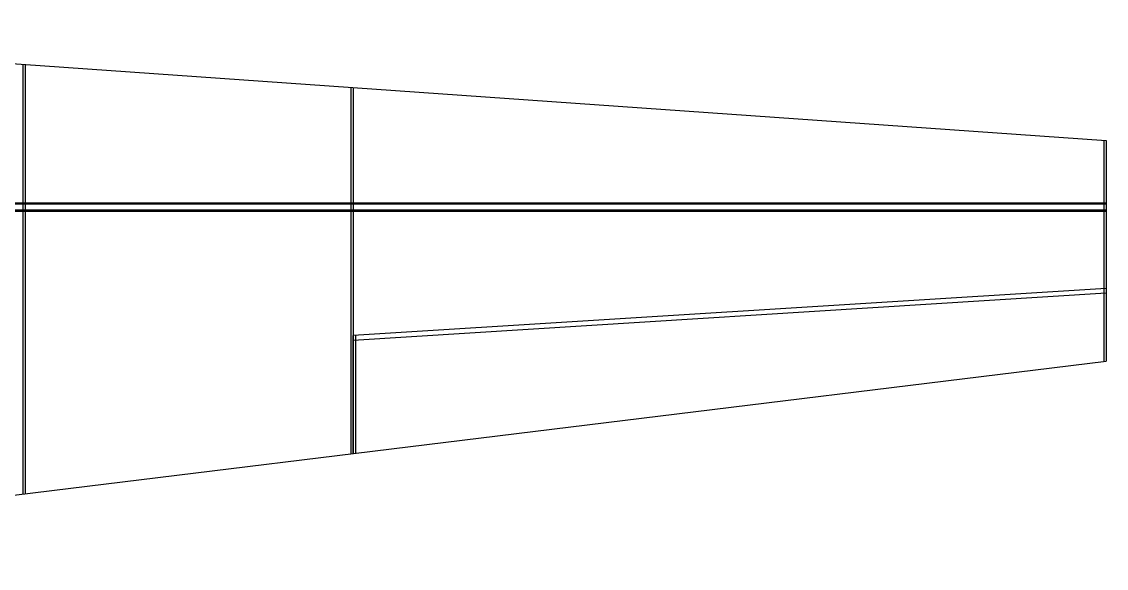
# Model space of a CAD drawing. Header units: millimetres. Extents: x 126 to 551, y 135 to 428.
# Drawn here: x 417.4 to 551.3, y 252.9 to 320.4 of the extents above; entities that cross this region are included whole.
import ezdxf

# ---------------------------------------------------------------- set-up
doc = ezdxf.new("R2010")
doc.units = ezdxf.units.MM

msp = doc.modelspace()

# ---------------------------------------------------------------- linework, layer by layer
for p, q in [((342.54, 320.36), (551.34, 305.69)), ((417.54, 315.09), (417.54, 262.05)), ((458.04, 312.25), (458.04, 267)), ((551.04, 305.71), (551.04, 278.39)), ((125.79, 297.86), (551.34, 297.86)), ((342.54, 298.01), (551.34, 298.01)), ((125.79, 297.11), (551.34, 297.11)), ((342.54, 296.96), (551.34, 296.96))]:
    msp.add_line(p, q)
at = {"color": 1}
for p, q in [((417.54, 315.09), (417.54, 262.05)), ((417.84, 315.07), (417.84, 262.08)), ((458.34, 312.22), (458.34, 267.04)), ((551.34, 305.69), (551.34, 278.43))]:
    msp.add_line(p, q, dxfattribs=at)
at = {"color": 3}
for p, q in [((551.34, 287.41), (458.34, 281.59)), ((551.34, 286.82), (458.34, 280.98)), ((458.34, 267.04), (458.34, 281.59)), ((458.64, 267.06), (458.64, 281.61))]:
    msp.add_line(p, q, dxfattribs=at)
at = {"color": 0}
msp.add_line((342.54, 252.86), (551.34, 278.43), dxfattribs=at)

doc.saveas('drawing.dxf')
